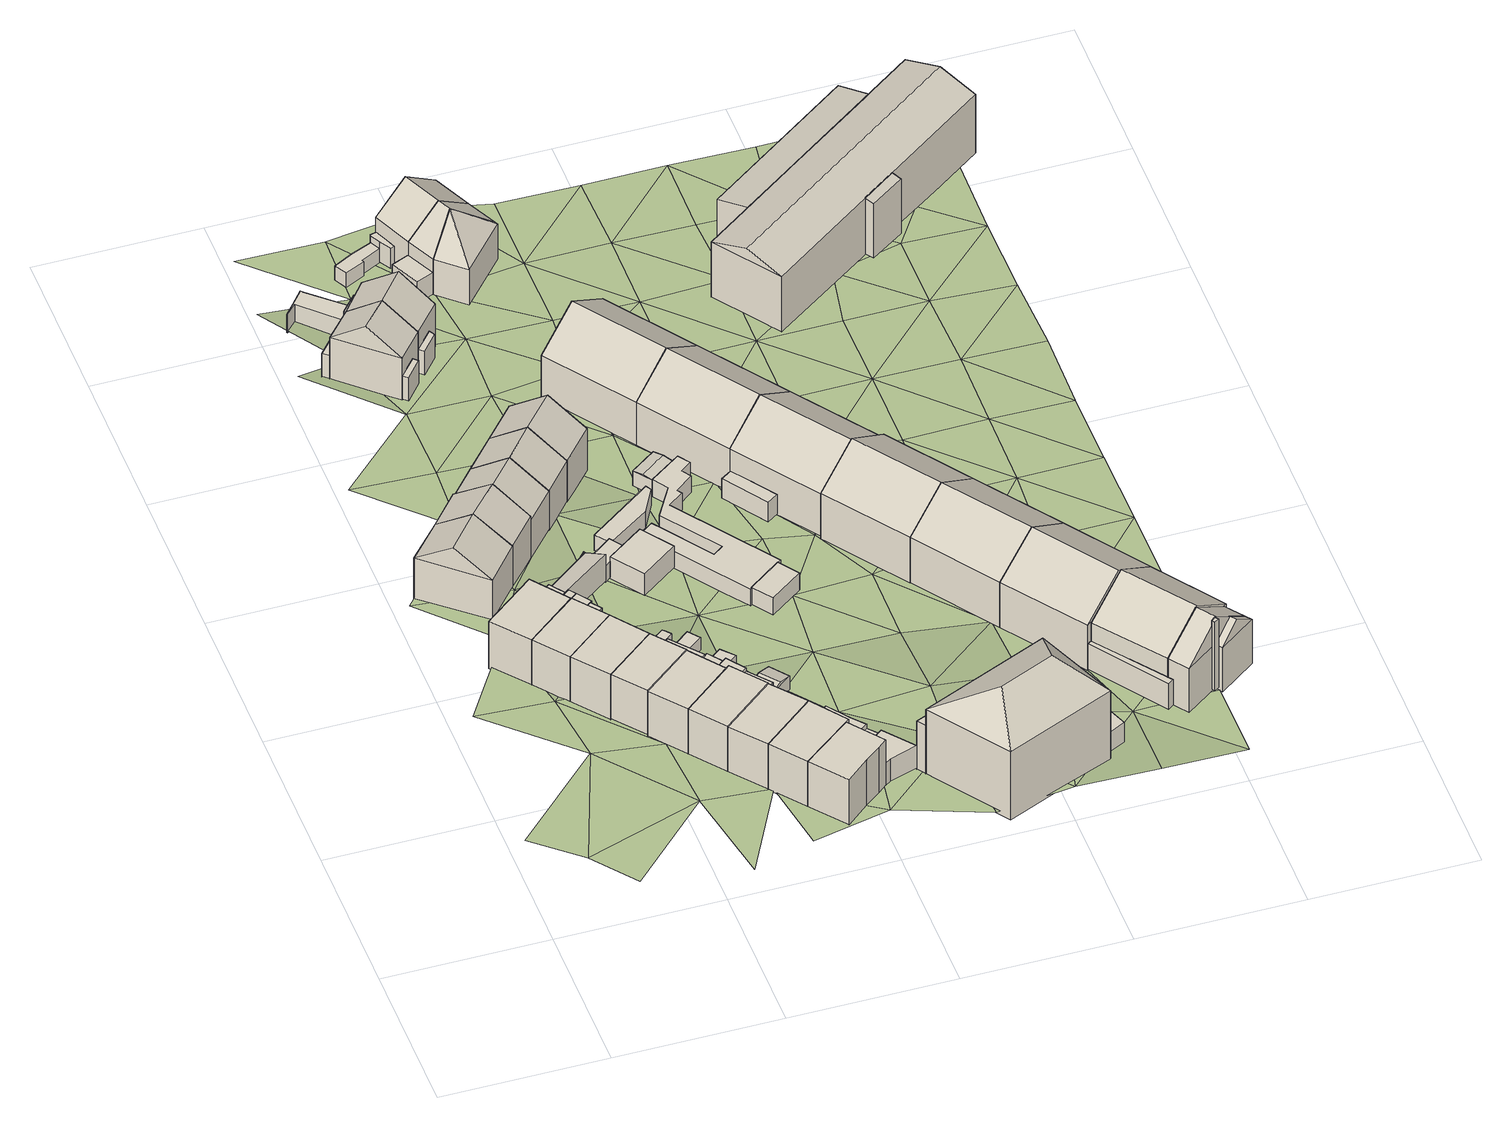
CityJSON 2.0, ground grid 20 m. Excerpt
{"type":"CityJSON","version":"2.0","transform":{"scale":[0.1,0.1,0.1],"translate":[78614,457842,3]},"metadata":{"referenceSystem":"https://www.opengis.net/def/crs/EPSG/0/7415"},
"CityObjects":{
"building1":{"type":"Building","attributes":{"roofType":"1030","AbsoluteEavesHeight":12.06,"AbsoluteRidgeHeight":15.34,"RelativeEavesHeight":5.92,"RelativeRidgeHeight":9.2},"geometry":[{"type":"Solid","lod":"2","boundaries":[[[[0,1,2,3]],[[1,4,5,2]],[[4,6,7,5]],[[6,0,3,7]],[[4,1,8]],[[0,6,9]],[[1,0,9,8]],[[6,4,8,9]],[[3,2,5,7]]]]}]},
"building2":{"type":"Building","children":["building2-1","building2-2"]},
"building2-1":{"type":"BuildingPart","attributes":{"roofType":"1000","AbsoluteEavesHeight":9.48,"AbsoluteRidgeHeight":9.48,"RelativeEavesHeight":3.78,"RelativeRidgeHeight":3.78},"parents":["building2"],"geometry":[{"type":"Solid","lod":"2","boundaries":[[[[10,11,12,13]],[[11,14,15,12]],[[14,16,17,15]],[[16,18,19,17]],[[18,10,13,19]],[[18,16,14,11,10]],[[13,12,15,17,19]]]]}]},
"building2-2":{"type":"BuildingPart","attributes":{"roofType":"1000","AbsoluteEavesHeight":13.1,"AbsoluteRidgeHeight":13.1,"RelativeEavesHeight":7.04,"RelativeRidgeHeight":7.04},"parents":["building2"],"geometry":[{"type":"Solid","lod":"2","boundaries":[[[[20,21,22,23]],[[21,24,25,22]],[[24,26,27,25]],[[26,20,23,27]],[[26,24,21,20]],[[23,22,25,27]]]]}]},
"building3":{"type":"Building","children":["building3-1","building3-2","building3-3","building3-4","building3-5","building3-6"]},
"building3-1":{"type":"BuildingPart","attributes":{"roofType":"1010","AbsoluteEavesHeight":9.12,"AbsoluteRidgeHeight":9.48,"RelativeEavesHeight":3.67,"RelativeRidgeHeight":4.02},"parents":["building3"],"geometry":[{"type":"Solid","lod":"2","boundaries":[[[[28,29,30,31]],[[29,32,33,30]],[[32,34,35,33]],[[34,28,31,35]],[[34,32,29,28]],[[31,30,33,35]]]]}]},
"building3-2":{"type":"BuildingPart","attributes":{"roofType":"1000","AbsoluteEavesHeight":9.48,"AbsoluteRidgeHeight":9.48,"RelativeEavesHeight":3.49,"RelativeRidgeHeight":3.49},"parents":["building3"],"geometry":[{"type":"Solid","lod":"2","boundaries":[[[[32,36,37,38]],[[36,39,40,37]],[[39,41,42,40]],[[41,32,38,42]],[[41,39,36,32]],[[38,37,40,42]]]]}]},
"building3-3":{"type":"BuildingPart","attributes":{"roofType":"1000","AbsoluteEavesHeight":13.1,"AbsoluteRidgeHeight":13.1,"RelativeEavesHeight":7.04,"RelativeRidgeHeight":7.04},"parents":["building3"],"geometry":[{"type":"Solid","lod":"2","boundaries":[[[[24,43,44,25]],[[43,45,46,44]],[[45,47,48,46]],[[47,24,25,48]],[[47,45,43,24]],[[25,44,46,48]]]]}]},
"building3-4":{"type":"BuildingPart","attributes":{"roofType":"1000","AbsoluteEavesHeight":9.48,"AbsoluteRidgeHeight":9.48,"RelativeEavesHeight":3.71,"RelativeRidgeHeight":3.71},"parents":["building3"],"geometry":[{"type":"Solid","lod":"2","boundaries":[[[[49,50,51,52]],[[50,11,53,51]],[[11,54,55,53]],[[54,49,52,55]],[[54,11,50,49]],[[52,51,53,55]]]]}]},
"building3-5":{"type":"BuildingPart","attributes":{"roofType":"1000","AbsoluteEavesHeight":9.48,"AbsoluteRidgeHeight":9.48,"RelativeEavesHeight":3.58,"RelativeRidgeHeight":3.58},"parents":["building3"],"geometry":[{"type":"Solid","lod":"2","boundaries":[[[[56,36,57,58]],[[36,59,60,57]],[[59,50,61,60]],[[50,56,58,61]],[[50,59,36,56]],[[58,57,60,61]]]]}]},
"building3-6":{"type":"BuildingPart","attributes":{"roofType":"1000","AbsoluteEavesHeight":8.76,"AbsoluteRidgeHeight":8.76,"RelativeEavesHeight":3.28,"RelativeRidgeHeight":3.28},"parents":["building3"],"geometry":[{"type":"Solid","lod":"2","boundaries":[[[[62,63,64,65]],[[63,28,31,64]],[[28,62,65,31]],[[28,63,62]],[[65,64,31]]]]}]},
"building4":{"type":"Building","children":["building4-1","building4-2"]},
"building4-1":{"type":"BuildingPart","attributes":{"roofType":"1030","AbsoluteEavesHeight":12.06,"AbsoluteRidgeHeight":15.34,"RelativeEavesHeight":6.13,"RelativeRidgeHeight":9.4},"parents":["building4"],"geometry":[{"type":"Solid","lod":"2","boundaries":[[[[66,4,67,68]],[[4,1,69,67]],[[1,70,71,69]],[[70,66,68,71]],[[1,4,8]],[[66,70,72]],[[4,66,72,8]],[[70,1,8,72]],[[68,67,69,71]]]]}]},
"building4-2":{"type":"BuildingPart","attributes":{"roofType":"1000","AbsoluteEavesHeight":9.38,"AbsoluteRidgeHeight":9.38,"RelativeEavesHeight":3.44,"RelativeRidgeHeight":3.44},"parents":["building4"],"geometry":[{"type":"Solid","lod":"2","boundaries":[[[[73,74,75,76]],[[74,77,78,75]],[[77,79,71,78]],[[79,73,76,71]],[[79,77,74,73]],[[76,75,78,71]]]]}]},
"building5":{"type":"Building","children":["building5-1","building5-2"]},
"building5-1":{"type":"BuildingPart","attributes":{"roofType":"1000","AbsoluteEavesHeight":9.47,"AbsoluteRidgeHeight":9.47,"RelativeEavesHeight":3.41,"RelativeRidgeHeight":3.41},"parents":["building5"],"geometry":[{"type":"Solid","lod":"2","boundaries":[[[[80,81,23,82]],[[81,83,84,23]],[[83,85,86,84]],[[85,87,88,86]],[[87,89,90,88]],[[89,91,92,90]],[[91,93,94,92]],[[93,80,82,94]],[[93,91,89,87,85,83,81,80]],[[82,23,84,86,88,90,92,94]]]]}]},
"building5-2":{"type":"BuildingPart","attributes":{"roofType":"1000","AbsoluteEavesHeight":13.11,"AbsoluteRidgeHeight":13.11,"RelativeEavesHeight":6.89,"RelativeRidgeHeight":6.89},"parents":["building5"],"geometry":[{"type":"Solid","lod":"2","boundaries":[[[[95,96,97,98]],[[96,21,99,97]],[[21,20,100,99]],[[20,95,98,100]],[[20,21,96,95]],[[98,97,99,100]]]]}]},
"building6":{"type":"Building","children":["building6-1","building6-2","building6-3","building6-4","building6-5"]},
"building6-1":{"type":"BuildingPart","attributes":{"roofType":"1000","AbsoluteEavesHeight":9.47,"AbsoluteRidgeHeight":9.47,"RelativeEavesHeight":3.43,"RelativeRidgeHeight":3.43},"parents":["building6"],"geometry":[{"type":"Solid","lod":"2","boundaries":[[[[101,80,102,103]],[[80,104,105,102]],[[104,106,107,105]],[[106,101,103,107]],[[106,104,80,101]],[[103,102,105,107]]]]}]},
"building6-2":{"type":"BuildingPart","attributes":{"roofType":"1000","AbsoluteEavesHeight":7.54,"AbsoluteRidgeHeight":7.54,"RelativeEavesHeight":1.42,"RelativeRidgeHeight":1.42},"parents":["building6"],"geometry":[{"type":"Solid","lod":"2","boundaries":[[[[108,109,110,111]],[[109,112,113,110]],[[112,114,115,113]],[[114,108,111,115]],[[114,112,109,108]],[[111,110,113,115]]]]}]},
"building6-3":{"type":"BuildingPart","attributes":{"roofType":"1000","AbsoluteEavesHeight":6.93,"AbsoluteRidgeHeight":6.93,"RelativeEavesHeight":1.16,"RelativeRidgeHeight":1.16},"parents":["building6"],"geometry":[{"type":"Solid","lod":"2","boundaries":[[[[116,117,118,119]],[[117,120,121,118]],[[120,122,123,121]],[[122,116,119,123]],[[122,120,117,116]],[[119,118,121,123]]]]}]},
"building6-4":{"type":"BuildingPart","attributes":{"roofType":"1000","AbsoluteEavesHeight":7.54,"AbsoluteRidgeHeight":7.54,"RelativeEavesHeight":1.81,"RelativeRidgeHeight":1.81},"parents":["building6"],"geometry":[{"type":"Solid","lod":"2","boundaries":[[[[109,124,125,126]],[[124,127,128,125]],[[127,129,130,128]],[[129,109,126,130]],[[129,127,124,109]],[[126,125,128,130]]]]}]},
"building6-5":{"type":"BuildingPart","attributes":{"roofType":"1000","AbsoluteEavesHeight":13.1,"AbsoluteRidgeHeight":13.1,"RelativeEavesHeight":6.47,"RelativeRidgeHeight":6.47},"parents":["building6"],"geometry":[{"type":"Solid","lod":"2","boundaries":[[[[131,132,133,134]],[[132,96,135,133]],[[96,95,136,135]],[[95,131,134,136]],[[95,96,132,131]],[[134,133,135,136]]]]}]},
"building7":{"type":"Building","attributes":{"roofType":"1030","AbsoluteEavesHeight":11.38,"AbsoluteRidgeHeight":14.74,"RelativeEavesHeight":5.63,"RelativeRidgeHeight":8.99},"geometry":[{"type":"Solid","lod":"2","boundaries":[[[[137,138,139,140]],[[138,141,142,139]],[[141,143,144,142]],[[143,137,140,144]],[[141,138,145]],[[137,143,146]],[[138,137,146,145]],[[143,141,145,146]],[[140,139,142,144]]]]}]},
"building8":{"type":"Building","children":["building8-1","building8-2","building8-3","building8-4"]},
"building8-1":{"type":"BuildingPart","attributes":{"roofType":"1000","AbsoluteEavesHeight":7.95,"AbsoluteRidgeHeight":7.95,"RelativeEavesHeight":2.49,"RelativeRidgeHeight":2.49},"parents":["building8"],"geometry":[{"type":"Solid","lod":"2","boundaries":[[[[147,148,149,150]],[[148,151,152,149]],[[151,153,154,152]],[[153,147,150,154]],[[153,151,148,147]],[[150,149,152,154]]]]}]},
"building8-2":{"type":"BuildingPart","attributes":{"roofType":"1000","AbsoluteEavesHeight":9.9,"AbsoluteRidgeHeight":9.9,"RelativeEavesHeight":4.17,"RelativeRidgeHeight":4.17},"parents":["building8"],"geometry":[{"type":"Solid","lod":"2","boundaries":[[[[155,156,157,158]],[[156,159,160,157]],[[159,161,162,160]],[[161,155,158,162]],[[161,159,156,155]],[[158,157,160,162]]]]}]},
"building8-3":{"type":"BuildingPart","attributes":{"roofType":"1000","AbsoluteEavesHeight":13,"AbsoluteRidgeHeight":13,"RelativeEavesHeight":6.68,"RelativeRidgeHeight":6.68},"parents":["building8"],"geometry":[{"type":"Solid","lod":"2","boundaries":[[[[163,164,165,166]],[[164,167,168,165]],[[167,169,170,168]],[[169,163,166,170]],[[169,167,164,163]],[[166,165,168,170]]]]}]},
"building8-4":{"type":"BuildingPart","attributes":{"roofType":"1000","AbsoluteEavesHeight":9.3,"AbsoluteRidgeHeight":9.3,"RelativeEavesHeight":3.5,"RelativeRidgeHeight":3.5},"parents":["building8"],"geometry":[{"type":"Solid","lod":"2","boundaries":[[[[171,172,173,174]],[[172,175,176,173]],[[175,177,178,176]],[[177,171,174,178]],[[177,175,172,171]],[[174,173,176,178]]]]}]},
"building9":{"type":"Building","children":["building9-1","building9-2","building9-3"]},
"building9-1":{"type":"BuildingPart","attributes":{"roofType":"1030","AbsoluteEavesHeight":11.2,"AbsoluteRidgeHeight":14.45,"RelativeEavesHeight":6.17,"RelativeRidgeHeight":9.41},"parents":["building9"],"geometry":[{"type":"Solid","lod":"2","boundaries":[[[[179,180,181,182]],[[180,183,184,181]],[[183,185,186,184]],[[185,179,182,186]],[[183,180,187]],[[179,185,188]],[[180,179,188,187]],[[185,183,187,188]],[[182,181,184,186]]]]}]},
"building9-2":{"type":"BuildingPart","attributes":{"roofType":"1000","AbsoluteEavesHeight":8.6,"AbsoluteRidgeHeight":8.6,"RelativeEavesHeight":3.38,"RelativeRidgeHeight":3.38},"parents":["building9"],"geometry":[{"type":"Solid","lod":"2","boundaries":[[[[189,190,191,192]],[[190,193,194,191]],[[193,195,196,194]],[[195,189,192,196]],[[195,193,190,189]],[[192,191,194,196]]]]}]},
"building9-3":{"type":"BuildingPart","attributes":{"roofType":"1000","AbsoluteEavesHeight":8.48,"AbsoluteRidgeHeight":8.48,"RelativeEavesHeight":3.44,"RelativeRidgeHeight":3.44},"parents":["building9"],"geometry":[{"type":"Solid","lod":"2","boundaries":[[[[197,198,199,182]],[[198,200,201,199]],[[200,202,181,201]],[[202,197,182,181]],[[202,200,198,197]],[[182,199,201,181]]]]}]},
"building10":{"type":"Building","children":["building10-1","building10-2","building10-3"]},
"building10-1":{"type":"BuildingPart","attributes":{"roofType":"1000","AbsoluteEavesHeight":9.48,"AbsoluteRidgeHeight":9.48,"RelativeEavesHeight":3.75,"RelativeRidgeHeight":3.75},"parents":["building10"],"geometry":[{"type":"Solid","lod":"2","boundaries":[[[[203,204,158,205]],[[204,206,207,158]],[[206,208,209,207]],[[208,210,211,209]],[[210,203,205,211]],[[210,208,206,204,203]],[[205,158,207,209,211]]]]}]},
"building10-2":{"type":"BuildingPart","attributes":{"roofType":"1000","AbsoluteEavesHeight":13.01,"AbsoluteRidgeHeight":13.01,"RelativeEavesHeight":6.94,"RelativeRidgeHeight":6.94},"parents":["building10"],"geometry":[{"type":"Solid","lod":"2","boundaries":[[[[212,213,214,215]],[[213,164,216,214]],[[164,217,218,216]],[[217,212,215,218]],[[217,164,213,212]],[[215,214,216,218]]]]}]},
"building10-3":{"type":"BuildingPart","attributes":{"roofType":"1030","AbsoluteEavesHeight":7.57,"AbsoluteRidgeHeight":8.1,"RelativeEavesHeight":1.95,"RelativeRidgeHeight":2.47},"parents":["building10"],"geometry":[{"type":"Solid","lod":"2","boundaries":[[[[219,220,221,222]],[[220,223,224,221]],[[223,225,226,224]],[[225,219,222,226]],[[223,220,227]],[[219,225,228]],[[220,219,228,227]],[[225,223,227,228]],[[222,221,224,226]]]]}]},
"building11":{"type":"Building","children":["building11-1","building11-2"]},
"building11-1":{"type":"BuildingPart","attributes":{"roofType":"1000","AbsoluteEavesHeight":9.06,"AbsoluteRidgeHeight":9.06,"RelativeEavesHeight":3.17,"RelativeRidgeHeight":3.17},"parents":["building11"],"geometry":[{"type":"Solid","lod":"2","boundaries":[[[[229,230,231,232]],[[230,233,234,231]],[[233,235,236,234]],[[235,237,238,236]],[[237,239,240,238]],[[239,229,232,240]],[[239,237,235,233,230,229]],[[232,231,234,236,238,240]]]]}]},
"building11-2":{"type":"BuildingPart","attributes":{"roofType":"1000","AbsoluteEavesHeight":12.91,"AbsoluteRidgeHeight":12.91,"RelativeEavesHeight":6.84,"RelativeRidgeHeight":6.84},"parents":["building11"],"geometry":[{"type":"Solid","lod":"2","boundaries":[[[[241,242,243,244]],[[242,245,214,243]],[[245,246,215,214]],[[246,241,244,215]],[[246,245,242,241]],[[244,243,214,215]]]]}]},
"building12":{"type":"Building","attributes":{"roofType":"1030","AbsoluteEavesHeight":11.38,"AbsoluteRidgeHeight":14.74,"RelativeEavesHeight":5.88,"RelativeRidgeHeight":9.24},"geometry":[{"type":"Solid","lod":"2","boundaries":[[[[143,247,248,249]],[[247,250,251,248]],[[250,137,252,251]],[[137,143,249,252]],[[250,247,253]],[[143,137,146]],[[247,143,146,253]],[[137,250,253,146]],[[249,248,251,252]]]]}]},
"building13":{"type":"Building","children":["building13-1","building13-2","building13-3","building13-4","building13-5"]},
"building13-1":{"type":"BuildingPart","attributes":{"roofType":"1000","AbsoluteEavesHeight":8.48,"AbsoluteRidgeHeight":8.48,"RelativeEavesHeight":3.51,"RelativeRidgeHeight":3.51},"parents":["building13"],"geometry":[{"type":"Solid","lod":"2","boundaries":[[[[254,202,181,255]],[[202,200,201,181]],[[200,256,257,201]],[[256,254,255,257]],[[256,200,202,254]],[[255,181,201,257]]]]}]},
"building13-2":{"type":"BuildingPart","attributes":{"roofType":"1030","AbsoluteEavesHeight":11.2,"AbsoluteRidgeHeight":14.45,"RelativeEavesHeight":6.36,"RelativeRidgeHeight":9.61},"parents":["building13"],"geometry":[{"type":"Solid","lod":"2","boundaries":[[[[258,183,259,260]],[[183,180,261,259]],[[180,262,263,261]],[[262,258,260,263]],[[180,183,187]],[[258,262,264]],[[183,258,264,187]],[[262,180,187,264]],[[260,259,261,263]]]]}]},
"building13-3":{"type":"BuildingPart","attributes":{"roofType":"1000","AbsoluteEavesHeight":9.28,"AbsoluteRidgeHeight":9.28,"RelativeEavesHeight":4.44,"RelativeRidgeHeight":4.44},"parents":["building13"],"geometry":[{"type":"Solid","lod":"2","boundaries":[[[[265,266,267,268]],[[266,269,270,267]],[[269,271,272,270]],[[271,265,268,272]],[[271,269,266,265]],[[268,267,270,272]]]]}]},
"building13-4":{"type":"BuildingPart","attributes":{"roofType":"1000","AbsoluteEavesHeight":8.6,"AbsoluteRidgeHeight":8.6,"RelativeEavesHeight":3.54,"RelativeRidgeHeight":3.54},"parents":["building13"],"geometry":[{"type":"Solid","lod":"2","boundaries":[[[[273,274,275,276]],[[274,277,278,275]],[[277,279,280,278]],[[279,273,276,280]],[[279,277,274,273]],[[276,275,278,280]]]]}]},
"building13-5":{"type":"BuildingPart","attributes":{"roofType":"1000","AbsoluteEavesHeight":7.54,"AbsoluteRidgeHeight":7.54,"RelativeEavesHeight":2.7,"RelativeRidgeHeight":2.7},"parents":["building13"],"geometry":[{"type":"Solid","lod":"2","boundaries":[[[[281,282,283,284]],[[282,285,286,283]],[[285,287,288,286]],[[287,289,268,288]],[[289,290,291,268]],[[290,292,293,291]],[[292,294,295,293]],[[294,281,284,295]],[[294,292,290,289,287,285,282,281]],[[284,283,286,288,268,291,293,295]]]]}]},
"building14":{"type":"Building","attributes":{"roofType":"1000","AbsoluteEavesHeight":7.69,"AbsoluteRidgeHeight":7.69,"RelativeEavesHeight":2.36,"RelativeRidgeHeight":2.36},"geometry":[{"type":"Solid","lod":"2","boundaries":[[[[296,297,298,299]],[[297,300,301,298]],[[300,302,303,301]],[[302,304,305,303]],[[304,296,299,305]],[[304,302,300,297,296]],[[299,298,301,303,305]]]]}]},
"building15":{"type":"Building","children":["building15-1","building15-2"]},
"building15-1":{"type":"BuildingPart","attributes":{"roofType":"1000","AbsoluteEavesHeight":9.38,"AbsoluteRidgeHeight":9.38,"RelativeEavesHeight":3.44,"RelativeRidgeHeight":3.44},"parents":["building15"],"geometry":[{"type":"Solid","lod":"2","boundaries":[[[[306,307,308,309]],[[307,310,236,308]],[[310,311,234,236]],[[311,312,313,234]],[[312,314,315,313]],[[314,316,317,315]],[[316,306,309,317]],[[316,314,312,311,310,307,306]],[[309,308,236,234,313,315,317]]]]}]},
"building15-2":{"type":"BuildingPart","attributes":{"roofType":"1000","AbsoluteEavesHeight":12.91,"AbsoluteRidgeHeight":12.91,"RelativeEavesHeight":6.77,"RelativeRidgeHeight":6.77},"parents":["building15"],"geometry":[{"type":"Solid","lod":"2","boundaries":[[[[318,319,320,321]],[[319,242,243,320]],[[242,241,244,243]],[[241,318,321,244]],[[241,242,319,318]],[[321,320,243,244]]]]}]},
"building16":{"type":"Building","children":["building16-1","building16-2","building16-3"]},
"building16-1":{"type":"BuildingPart","attributes":{"roofType":"1000","AbsoluteEavesHeight":12.91,"AbsoluteRidgeHeight":12.91,"RelativeEavesHeight":6.67,"RelativeRidgeHeight":6.67},"parents":["building16"],"geometry":[{"type":"Solid","lod":"2","boundaries":[[[[322,323,324,325]],[[323,326,327,324]],[[326,328,329,327]],[[328,319,330,329]],[[319,331,332,330]],[[331,322,325,332]],[[331,319,328,326,323,322]],[[325,324,327,329,330,332]]]]}]},
"building16-2":{"type":"BuildingPart","attributes":{"roofType":"1000","AbsoluteEavesHeight":8.84,"AbsoluteRidgeHeight":8.84,"RelativeEavesHeight":2.82,"RelativeRidgeHeight":2.82},"parents":["building16"],"geometry":[{"type":"Solid","lod":"2","boundaries":[[[[333,334,335,336]],[[334,337,338,335]],[[337,339,340,338]],[[339,333,336,340]],[[339,337,334,333]],[[336,335,338,340]]]]}]},
"building16-3":{"type":"BuildingPart","attributes":{"roofType":"1000","AbsoluteEavesHeight":9.44,"AbsoluteRidgeHeight":9.44,"RelativeEavesHeight":3.37,"RelativeRidgeHeight":3.37},"parents":["building16"],"geometry":[{"type":"Solid","lod":"2","boundaries":[[[[341,342,343,344]],[[342,345,346,343]],[[345,347,348,346]],[[347,349,350,348]],[[349,341,344,350]],[[349,347,345,342,341]],[[344,343,346,348,350]]]]}]},
"building17":{"type":"Building","attributes":{"roofType":"1030","AbsoluteEavesHeight":11.38,"AbsoluteRidgeHeight":14.74,"RelativeEavesHeight":6.15,"RelativeRidgeHeight":9.51},"geometry":[{"type":"Solid","lod":"2","boundaries":[[[[351,250,352,353]],[[250,247,354,352]],[[247,355,356,354]],[[355,351,353,356]],[[247,250,253]],[[351,355,357]],[[250,351,357,253]],[[355,247,253,357]],[[353,352,354,356]]]]}]},
"building18":{"type":"Building","attributes":{"roofType":"1000","AbsoluteEavesHeight":8.35,"AbsoluteRidgeHeight":8.35,"RelativeEavesHeight":3.14,"RelativeRidgeHeight":3.14},"geometry":[{"type":"Solid","lod":"2","boundaries":[[[[358,359,360,361]],[[359,362,363,360]],[[362,364,365,363]],[[364,358,361,365]],[[364,362,359,358]],[[361,360,363,365]]]]}]},
"building19":{"type":"Building","attributes":{"roofType":"1000","AbsoluteEavesHeight":7.54,"AbsoluteRidgeHeight":7.54,"RelativeEavesHeight":2.41,"RelativeRidgeHeight":2.41},"geometry":[{"type":"Solid","lod":"2","boundaries":[[[[366,367,368,369]],[[367,370,371,368]],[[370,372,373,371]],[[372,374,375,373]],[[374,376,377,375]],[[376,378,379,377]],[[378,366,369,379]],[[378,376,374,372,370,367,366]],[[369,368,371,373,375,377,379]]]]}]},
"building20":{"type":"Building","attributes":{"roofType":"1000","AbsoluteEavesHeight":7.48,"AbsoluteRidgeHeight":7.48,"RelativeEavesHeight":2.49,"RelativeRidgeHeight":2.49},"geometry":[{"type":"Solid","lod":"2","boundaries":[[[[380,381,382,383]],[[381,384,385,382]],[[384,386,387,385]],[[386,388,389,387]],[[388,390,391,389]],[[390,392,393,391]],[[392,394,395,393]],[[394,396,397,395]],[[396,398,399,397]],[[398,400,401,399]],[[400,402,403,401]],[[402,404,405,403]],[[404,406,407,405]],[[406,408,409,407]],[[408,410,411,409]],[[410,380,383,411]],[[410,408,406,404,402,400,398,396,394,392,390,388,386,384,381,380]],[[383,382,385,387,389,391,393,395,397,399,401,403,405,407,409,411]]]]}]},
"building21":{"type":"Building","children":["building21-1","building21-2","building21-3"]},
"building21-1":{"type":"BuildingPart","attributes":{"roofType":"1030","AbsoluteEavesHeight":9.84,"AbsoluteRidgeHeight":13.11,"RelativeEavesHeight":5.31,"RelativeRidgeHeight":8.57},"parents":["building21"],"geometry":[{"type":"Solid","lod":"2","boundaries":[[[[412,413,414,415]],[[413,416,417,414]],[[416,418,419,417]],[[418,412,415,419]],[[416,413,420]],[[412,418,421]],[[413,412,421,420]],[[418,416,420,421]],[[415,414,417,419]]]]}]},
"building21-2":{"type":"BuildingPart","attributes":{"roofType":"1000","AbsoluteEavesHeight":7.72,"AbsoluteRidgeHeight":7.72,"RelativeEavesHeight":3.06,"RelativeRidgeHeight":3.06},"parents":["building21"],"geometry":[{"type":"Solid","lod":"2","boundaries":[[[[422,423,424,425]],[[423,426,427,424]],[[426,428,429,427]],[[428,430,431,429]],[[430,432,433,431]],[[432,422,425,433]],[[432,430,428,426,423,422]],[[425,424,427,429,431,433]]]]}]},
"building21-3":{"type":"BuildingPart","attributes":{"roofType":"1000","AbsoluteEavesHeight":6.72,"AbsoluteRidgeHeight":6.72,"RelativeEavesHeight":2.07,"RelativeRidgeHeight":2.07},"parents":["building21"],"geometry":[{"type":"Solid","lod":"2","boundaries":[[[[434,435,436,437]],[[435,438,439,436]],[[438,440,441,439]],[[440,442,443,441]],[[442,444,445,443]],[[444,446,447,445]],[[446,434,437,447]],[[446,444,442,440,438,435,434]],[[437,436,439,441,443,445,447]]]]}]},
"building22":{"type":"Building","attributes":{"roofType":"1030","AbsoluteEavesHeight":7.24,"AbsoluteRidgeHeight":7.39,"RelativeEavesHeight":2.22,"RelativeRidgeHeight":2.37},"geometry":[{"type":"Solid","lod":"2","boundaries":[[[[448,449,450,451]],[[449,452,453,450]],[[452,454,455,453]],[[454,448,451,455]],[[452,449,456]],[[448,454,457]],[[449,448,457,456]],[[454,452,456,457]],[[451,450,453,455]]]]}]},
"building23":{"type":"Building","attributes":{"roofType":"1000","AbsoluteEavesHeight":7.74,"AbsoluteRidgeHeight":7.74,"RelativeEavesHeight":2.54,"RelativeRidgeHeight":2.54},"geometry":[{"type":"Solid","lod":"2","boundaries":[[[[458,459,460,461]],[[459,462,463,460]],[[462,464,465,463]],[[464,458,461,465]],[[464,462,459,458]],[[461,460,463,465]]]]}]},
"building24":{"type":"Building","children":["building24-1","building24-2","building24-3"]},
"building24-1":{"type":"BuildingPart","attributes":{"roofType":"1130","AbsoluteEavesHeight":9.84,"AbsoluteRidgeHeight":13.11,"RelativeEavesHeight":5.28,"RelativeRidgeHeight":8.55},"parents":["building24"],"geometry":[{"type":"Solid","lod":"2","boundaries":[[[[418,466,467,468]],[[466,469,470,467]],[[469,412,471,470]],[[412,418,468,471]],[[469,466,472]],[[418,412,421]],[[466,418,421,472]],[[412,469,472,421]],[[468,467,470,471]]]]}]},
"building24-2":{"type":"BuildingPart","attributes":{"roofType":"1000","AbsoluteEavesHeight":7.85,"AbsoluteRidgeHeight":7.85,"RelativeEavesHeight":3.1,"RelativeRidgeHeight":3.1},"parents":["building24"],"geometry":[{"type":"Solid","lod":"2","boundaries":[[[[473,474,475,476]],[[474,477,478,475]],[[477,479,480,478]],[[479,473,476,480]],[[479,477,474,473]],[[476,475,478,480]]]]}]},
"building24-3":{"type":"BuildingPart","attributes":{"roofType":"1120","AbsoluteEavesHeight":9.84,"AbsoluteRidgeHeight":13.11,"RelativeEavesHeight":5.26,"RelativeRidgeHeight":8.52},"parents":["building24"],"geometry":[{"type":"Solid","lod":"2","boundaries":[[[[481,469,470,482]],[[469,466,467,470]],[[466,483,484,467]],[[483,481,482,484]],[[469,481,472]],[[466,469,472]],[[483,466,472]],[[481,483,472]],[[482,470,467,484]]]]}]},
"building25":{"type":"Building","children":["building25-1","building25-2"]},
"building25-1":{"type":"BuildingPart","attributes":{"roofType":"1030","AbsoluteEavesHeight":11.1,"AbsoluteRidgeHeight":14.87,"RelativeEavesHeight":6.39,"RelativeRidgeHeight":10.15},"parents":["building25"],"geometry":[{"type":"Solid","lod":"2","boundaries":[[[[485,486,487,488]],[[486,489,490,487]],[[489,491,492,490]],[[491,485,488,492]],[[489,486,493]],[[485,491,494]],[[486,485,494,493]],[[491,489,493,494]],[[488,487,490,492]]]]}]},
"building25-2":{"type":"BuildingPart","attributes":{"roofType":"1000","AbsoluteEavesHeight":10.4,"AbsoluteRidgeHeight":10.4,"RelativeEavesHeight":5.54,"RelativeRidgeHeight":5.54},"parents":["building25"],"geometry":[{"type":"Solid","lod":"2","boundaries":[[[[495,496,497,498]],[[496,499,500,497]],[[499,501,502,500]],[[501,503,504,502]],[[503,505,506,504]],[[505,495,498,506]],[[505,503,501,499,496,495]],[[498,497,500,502,504,506]]]]}]},
"building26":{"type":"Building","children":["building26-1","building26-2","building26-3","building26-4","building26-5","building26-6"]},
"building26-1":{"type":"BuildingPart","attributes":{"roofType":"1000","AbsoluteEavesHeight":8.26,"AbsoluteRidgeHeight":8.26,"RelativeEavesHeight":2.85,"RelativeRidgeHeight":2.85},"parents":["building26"],"geometry":[{"type":"Solid","lod":"2","boundaries":[[[[507,508,509,510]],[[508,511,512,509]],[[511,513,514,512]],[[513,507,510,514]],[[513,511,508,507]],[[510,509,512,514]]]]}]},
"building26-2":{"type":"BuildingPart","attributes":{"roofType":"1000","AbsoluteEavesHeight":7.26,"AbsoluteRidgeHeight":7.26,"RelativeEavesHeight":1.9,"RelativeRidgeHeight":1.9},"parents":["building26"],"geometry":[{"type":"Solid","lod":"2","boundaries":[[[[515,516,517,518]],[[516,519,520,517]],[[519,521,522,520]],[[521,523,524,522]],[[523,525,526,524]],[[525,527,510,526]],[[527,528,514,510]],[[528,515,518,514]],[[528,527,525,523,521,519,516,515]],[[518,517,520,522,524,526,510,514]]]]}]},
"building26-3":{"type":"BuildingPart","attributes":{"roofType":"1000","AbsoluteEavesHeight":11.78,"AbsoluteRidgeHeight":11.78,"RelativeEavesHeight":6.06,"RelativeRidgeHeight":6.06},"parents":["building26"],"geometry":[{"type":"Solid","lod":"2","boundaries":[[[[529,530,531,532]],[[530,533,534,531]],[[533,535,536,534]],[[535,529,532,536]],[[535,533,530,529]],[[532,531,534,536]]]]}]},
"building26-4":{"type":"BuildingPart","attributes":{"roofType":"1000","AbsoluteEavesHeight":9.58,"AbsoluteRidgeHeight":9.58,"RelativeEavesHeight":4.23,"RelativeRidgeHeight":4.23},"parents":["building26"],"geometry":[{"type":"Solid","lod":"2","boundaries":[[[[537,538,539,540]],[[538,541,542,539]],[[541,543,544,542]],[[543,537,540,544]],[[543,541,538,537]],[[540,539,542,544]]]]}]},
"building26-5":{"type":"BuildingPart","attributes":{"roofType":"1000","AbsoluteEavesHeight":13.12,"AbsoluteRidgeHeight":13.12,"RelativeEavesHeight":7.73,"RelativeRidgeHeight":7.73},"parents":["building26"],"geometry":[{"type":"Solid","lod":"2","boundaries":[[[[545,546,547,548]],[[546,549,550,547]],[[549,551,552,550]],[[551,545,548,552]],[[551,549,546,545]],[[548,547,550,552]]]]}]},
"building26-6":{"type":"BuildingPart","attributes":{"roofType":"1040","AbsoluteEavesHeight":15.52,"AbsoluteRidgeHeight":19.3,"RelativeEavesHeight":10.09,"RelativeRidgeHeight":13.87},"parents":["building26"],"geometry":[{"type":"Solid","lod":"2","boundaries":[[[[553,554,552,548]],[[554,555,556,552]],[[555,557,558,556]],[[557,553,548,558]],[[555,554,559]],[[553,557,560]],[[554,553,560,559]],[[557,555,559,560]],[[548,552,556,558]]]]}]},
"building27":{"type":"Building","attributes":{"roofType":"1030","AbsoluteEavesHeight":11.1,"AbsoluteRidgeHeight":14.87,"RelativeEavesHeight":6.39,"RelativeRidgeHeight":10.15},"geometry":[{"type":"Solid","lod":"2","boundaries":[[[[561,485,488,562]],[[485,491,492,488]],[[491,563,564,492]],[[563,561,562,564]],[[491,485,494]],[[561,563,565]],[[485,561,565,494]],[[563,491,494,565]],[[562,488,492,564]]]]}]},
"building28":{"type":"Building","children":["building28-1","building28-2"]},
"building28-1":{"type":"BuildingPart","attributes":{"roofType":"1030","AbsoluteEavesHeight":11.1,"AbsoluteRidgeHeight":14.87,"RelativeEavesHeight":6.36,"RelativeRidgeHeight":10.13},"parents":["building28"],"geometry":[{"type":"Solid","lod":"2","boundaries":[[[[566,561,562,567]],[[561,563,564,562]],[[563,568,569,564]],[[568,566,567,569]],[[563,561,565]],[[566,568,570]],[[561,566,570,565]],[[568,563,565,570]],[[567,562,564,569]]]]}]},
"building28-2":{"type":"BuildingPart","attributes":{"roofType":"1010","AbsoluteEavesHeight":7.9,"AbsoluteRidgeHeight":7.9,"RelativeEavesHeight":2.92,"RelativeRidgeHeight":2.92},"parents":["building28"],"geometry":[{"type":"Solid","lod":"2","boundaries":[[[[571,572,573,574]],[[572,575,576,573]],[[575,577,578,576]],[[577,571,574,578]],[[577,575,572,571]],[[574,573,576,578]]]]}]},
"building29":{"type":"Building","attributes":{"roofType":"1030","AbsoluteEavesHeight":11.6,"AbsoluteRidgeHeight":15.37,"RelativeEavesHeight":6.83,"RelativeRidgeHeight":10.59},"geometry":[{"type":"Solid","lod":"2","boundaries":[[[[579,580,581,582]],[[580,583,584,581]],[[583,585,586,584]],[[585,579,582,586]],[[583,580,587]],[[579,585,588]],[[580,579,588,587]],[[585,583,587,588]],[[582,581,584,586]]]]}]},
"building30":{"type":"Building","attributes":{"roofType":"1030","AbsoluteEavesHeight":11.6,"AbsoluteRidgeHeight":15.37,"RelativeEavesHeight":6.73,"RelativeRidgeHeight":10.5},"geometry":[{"type":"Solid","lod":"2","boundaries":[[[[589,579,590,591]],[[579,585,592,590]],[[585,593,594,592]],[[593,589,591,594]],[[585,579,588]],[[589,593,595]],[[579,589,595,588]],[[593,585,588,595]],[[591,590,592,594]]]]}]},
"building31":{"type":"Building","attributes":{"roofType":"1030","AbsoluteEavesHeight":11.6,"AbsoluteRidgeHeight":15.37,"RelativeEavesHeight":6.69,"RelativeRidgeHeight":10.45},"geometry":[{"type":"Solid","lod":"2","boundaries":[[[[596,589,591,597]],[[589,593,594,591]],[[593,598,599,594]],[[598,596,597,599]],[[593,589,595]],[[596,598,600]],[[589,596,600,595]],[[598,593,595,600]],[[597,591,594,599]]]]}]},
"building32":{"type":"Building","children":["building32-1","building32-2","building32-3","building32-4","building32-5"]},
"building32-1":{"type":"BuildingPart","attributes":{"roofType":"1030","AbsoluteEavesHeight":11.6,"AbsoluteRidgeHeight":15.37,"RelativeEavesHeight":6.6,"RelativeRidgeHeight":10.36},"parents":["building32"],"geometry":[{"type":"Solid","lod":"2","boundaries":[[[[601,602,603,604]],[[602,598,605,603]],[[598,606,607,605]],[[606,601,604,607]],[[598,602,608]],[[601,606,609]],[[602,601,609,608]],[[606,598,608,609]],[[604,603,605,607]]]]}]},
"building32-2":{"type":"BuildingPart","attributes":{"roofType":"1000","AbsoluteEavesHeight":8.9,"AbsoluteRidgeHeight":8.9,"RelativeEavesHeight":3.83,"RelativeRidgeHeight":3.83},"parents":["building32"],"geometry":[{"type":"Solid","lod":"2","boundaries":[[[[610,611,612,613]],[[611,614,615,612]],[[614,616,617,615]],[[616,610,613,617]],[[616,614,611,610]],[[613,612,615,617]]]]}]},
"building32-3":{"type":"BuildingPart","attributes":{"roofType":"1030","AbsoluteEavesHeight":11.6,"AbsoluteRidgeHeight":15.37,"RelativeEavesHeight":6.49,"RelativeRidgeHeight":10.26},"parents":["building32"],"geometry":[{"type":"Solid","lod":"2","boundaries":[[[[618,601,619,620]],[[601,621,622,619]],[[621,623,624,622]],[[623,618,620,624]],[[621,601,625]],[[618,623,626]],[[601,618,626,625]],[[623,621,625,626]],[[620,619,622,624]]]]}]},
"building32-4":{"type":"BuildingPart","attributes":{"roofType":"1000","AbsoluteEavesHeight":15.6,"AbsoluteRidgeHeight":15.6,"RelativeEavesHeight":10.24,"RelativeRidgeHeight":10.24},"parents":["building32"],"geometry":[{"type":"Solid","lod":"2","boundaries":[[[[627,628,629,630]],[[628,631,632,629]],[[631,633,634,632]],[[633,627,630,634]],[[633,631,628,627]],[[630,629,632,634]]]]}]},
"building32-5":{"type":"BuildingPart","attributes":{"roofType":"1030","AbsoluteEavesHeight":11.6,"AbsoluteRidgeHeight":13.66,"RelativeEavesHeight":6.46,"RelativeRidgeHeight":8.53},"parents":["building32"],"geometry":[{"type":"Solid","lod":"2","boundaries":[[[[635,636,637,638]],[[636,623,624,637]],[[623,639,640,624]],[[639,635,638,640]],[[623,636,641]],[[635,639,642]],[[636,635,642,641]],[[639,623,641,642]],[[638,637,624,640]]]]}]},
"building33":{"type":"Building","children":["building33-1","building33-2","building33-3"]},
"building33-1":{"type":"BuildingPart","attributes":{"roofType":"1010","AbsoluteEavesHeight":12.12,"AbsoluteRidgeHeight":12.62,"RelativeEavesHeight":8,"RelativeRidgeHeight":8.5},"parents":["building33"],"geometry":[{"type":"Solid","lod":"2","boundaries":[[[[643,644,645,646]],[[644,647,648,645]],[[647,649,650,648]],[[649,643,646,650]],[[649,647,644,643]],[[646,645,648,650]]]]}]},
"building33-2":{"type":"BuildingPart","attributes":{"roofType":"1030","AbsoluteEavesHeight":12.62,"AbsoluteRidgeHeight":14.18,"RelativeEavesHeight":8.72,"RelativeRidgeHeight":10.28},"parents":["building33"],"geometry":[{"type":"Solid","lod":"2","boundaries":[[[[651,652,653,654]],[[652,655,656,653]],[[655,657,658,656]],[[657,651,654,658]],[[655,652,659]],[[651,657,660]],[[652,651,660,659]],[[657,655,659,660]],[[654,653,656,658]]]]}]},
"building33-3":{"type":"BuildingPart","attributes":{"roofType":"1010","AbsoluteEavesHeight":12.52,"AbsoluteRidgeHeight":12.62,"RelativeEavesHeight":8.2,"RelativeRidgeHeight":8.3},"parents":["building33"],"geometry":[{"type":"Solid","lod":"2","boundaries":[[[[661,662,663,664]],[[662,665,666,663]],[[665,667,668,666]],[[667,661,664,668]],[[667,665,662,661]],[[664,663,666,668]]]]}]},
"terrain1":{"type":"TINRelief","geometry":[{"type":"CompositeSurface","lod":"2","boundaries":[[[669,670,671]],[[670,672,673]],[[674,671,675]],[[671,670,673]],[[674,675,676]],[[677,676,678]],[[675,671,679]],[[671,673,679]],[[677,678,680]],[[676,675,681]],[[673,682,683]],[[675,679,684]],[[678,676,681]],[[685,680,686]],[[679,673,683]],[[675,684,681]],[[685,686,687]],[[680,678,688]],[[678,681,689]],[[679,683,690]],[[684,679,690]],[[691,687,692]],[[678,689,688]],[[686,680,693]],[[683,694,695]],[[696,692,697]],[[681,684,698]],[[680,688,693]],[[684,690,699]],[[687,686,700]],[[689,681,698]],[[690,683,701]],[[684,699,698]],[[692,687,702]],[[683,695,701]],[[686,693,700]],[[703,697,704]],[[688,689,705]],[[697,692,702]],[[689,698,705]],[[699,690,706]],[[687,700,702]],[[690,701,707]],[[693,688,708]],[[698,699,706]],[[690,707,706]],[[688,705,708]],[[704,697,709]],[[697,702,709]],[[700,693,710]],[[701,695,711]],[[693,708,710]],[[707,701,711]],[[698,706,712]],[[695,713,711]],[[705,698,714]],[[702,700,715]],[[704,709,716]],[[700,710,715]],[[698,712,714]],[[706,707,717]],[[708,705,718]],[[709,702,719]],[[707,711,717]],[[710,708,718]],[[705,714,718]],[[702,715,719]],[[712,706,720]],[[711,713,721]],[[706,717,720]],[[716,709,722]],[[709,719,722]],[[714,712,723]],[[715,710,724]],[[718,714,723]],[[710,718,725]],[[712,720,726]],[[712,726,723]],[[717,711,727]],[[719,715,728]],[[711,721,729]],[[716,722,730]],[[710,725,724]],[[720,717,731]],[[722,719,728]],[[715,724,728]],[[711,729,727]],[[718,723,732]],[[726,720,731]],[[717,727,731]],[[725,718,733]],[[730,722,734]],[[718,732,733]],[[722,728,735]],[[723,726,736]],[[729,721,737]],[[721,738,737]],[[722,735,734]],[[724,725,739]],[[728,724,739]],[[732,723,736]],[[727,729,740]],[[731,727,740]],[[726,731,741]],[[725,733,739]],[[729,737,740]],[[726,741,736]],[[735,728,742]],[[728,739,742]],[[733,732,743]],[[732,736,744]],[[737,738,745]],[[731,740,746]],[[734,735,747]],[[739,733,743]],[[735,742,748]],[[731,749,741]],[[732,744,743]],[[731,746,749]],[[740,737,750]],[[735,748,747]],[[737,745,751]],[[736,741,752]],[[744,736,752]],[[742,739,753]],[[739,743,754]],[[746,740,750]],[[737,751,750]],[[741,749,752]],[[748,742,755]],[[739,754,753]],[[743,744,756]],[[744,752,756]],[[747,748,755]],[[742,753,755]],[[749,746,757]],[[746,750,758]],[[752,749,757]],[[754,743,759]],[[743,756,760]],[[746,758,757]],[[747,755,761]],[[753,754,759]],[[743,760,759]],[[756,752,762]],[[752,757,762]],[[755,753,763]],[[760,756,764]],[[753,759,763]],[[756,762,764]],[[761,755,765]],[[755,763,766]],[[759,760,767]],[[760,764,768]],[[755,766,765]],[[760,768,767]],[[763,759,769]],[[759,767,769]],[[766,763,769]],[[765,766,770]],[[766,769,770]],[[765,770,771]]]}]}
},
"vertices":[
[21,542,91],[60,586,91],[60,586,31],[21,542,31],[129,526,91],[129,526,31],[91,481,91],[91,481,31],[94,556,123],[56,511,123],
[160,417,65],[192,442,65],[192,442,27],[160,417,27],[190,440,65],[190,440,27],[199,428,65],[199,428,27],[169,405,65],[169,405,27],
[191,378,101],[129,328,101],[129,328,31],[191,378,31],[98,367,101],[98,367,31],[160,417,101],[160,417,31],
[212,525,58],[230,508,65],[230,508,25],[212,525,25],[169,464,65],[169,464,25],[156,482,58],[156,482,25],
[158,456,65],[158,456,30],[169,464,30],[145,474,65],[145,474,30],[156,482,65],[156,482,30],
[63,410,101],[63,410,31],[126,460,101],[126,460,31],[160,416,101],[160,416,31],
[147,433,65],[180,459,65],[180,459,28],[147,433,28],[192,442,28],[160,416,65],[160,416,28],
[165,447,65],[158,456,29],[165,447,29],[174,467,65],[174,467,29],[180,459,29],
[202,517,58],[211,527,58],[211,527,25],[202,517,25],
[163,565,91],[129,526,29],[163,565,29],[60,586,29],[94,626,91],[94,626,29],[129,595,123],
[92,623,64],[91,624,64],[91,624,29],[92,623,29],[93,626,64],[93,626,29],[94,626,64],
[223,336,65],[191,378,65],[223,336,31],[211,392,65],[211,392,31],[235,363,65],[235,363,31],[250,374,65],[250,374,31],[252,372,65],[252,372,31],[257,366,65],[257,366,31],[258,364,65],[258,364,31],
[223,336,101],[162,287,101],[162,287,32],[223,336,32],[129,328,32],[191,378,32],
[253,299,65],[223,336,30],[253,299,30],[251,359,65],[251,359,30],[282,322,65],[282,322,30],
[251,359,45],[263,368,45],[263,368,31],[251,359,31],[274,353,45],[274,353,31],[263,345,45],[263,345,31],
[274,353,39],[292,330,39],[292,330,28],[274,353,28],[282,322,39],[282,322,28],[263,345,39],[263,345,28],
[282,383,45],[282,383,27],[263,368,27],[293,369,45],[293,369,27],[273,354,45],[273,354,27],
[253,299,101],[192,250,101],[192,250,36],[253,299,36],[162,287,36],[223,336,36],
[197,604,84],[163,565,84],[163,565,28],[197,604,28],[93,626,84],[93,626,28],[127,665,84],[127,665,28],[128,596,117],[162,635,117],
[285,325,49],[305,341,49],[305,341,25],[285,325,25],[319,326,49],[319,326,25],[297,309,49],[297,309,25],
[316,283,69],[285,258,69],[285,258,27],[316,283,27],[268,280,69],[268,280,27],[300,305,69],[300,305,27],
[285,258,100],[225,209,100],[225,209,33],[285,258,33],[192,250,100],[192,250,33],[253,299,100],[253,299,33],
[268,280,63],[253,299,63],[253,299,28],[268,280,28],[285,325,63],[285,325,28],[300,305,63],[300,305,28],
[49,915,82],[79,949,82],[79,949,20],[49,915,20],[143,893,82],[143,893,20],[113,858,82],[113,858,20],[111,921,114],[81,887,114],
[133,881,56],[138,876,56],[138,876,22],[133,881,22],[119,853,56],[119,853,22],[113,858,56],[113,858,22],
[49,915,55],[42,921,55],[42,921,20],[72,956,55],[72,956,20],[79,949,55],
[289,261,65],[316,283,65],[289,261,27],[319,279,65],[319,279,27],[338,256,65],[338,256,27],[311,234,65],[311,234,27],
[321,221,100],[257,169,100],[257,169,31],[321,221,31],[225,209,31],[289,261,100],[289,261,31],
[348,301,46],[365,279,46],[365,279,26],[348,301,26],[337,257,46],[337,257,26],[319,279,46],[319,279,26],[351,268,51],[333,290,51],
[322,220,61],[350,242,61],[350,242,29],[322,220,29],[381,203,61],[381,203,29],[368,192,61],[368,192,29],[347,217,61],[347,217,29],[334,206,61],[334,206,29],
[354,181,99],[290,129,99],[290,129,31],[354,181,31],[257,169,99],[321,221,99],
[162,705,84],[162,705,25],[127,665,25],[231,644,84],[231,644,25],[197,604,25],[196,675,117],
[90,963,55],[90,963,20],[83,969,55],[83,969,20],
[175,930,82],[143,893,18],[175,930,18],[79,949,18],[110,988,82],[110,988,18],[143,959,114],
[102,991,63],[108,985,63],[108,985,18],[102,991,18],[90,963,63],[90,963,18],[83,969,63],[83,969,18],
[164,917,56],[168,910,56],[168,910,21],[164,917,21],[149,888,56],[149,888,21],[143,893,56],[143,893,21],
[29,1003,45],[40,1016,45],[40,1016,18],[29,1003,18],[55,1034,45],[55,1034,18],[57,1031,45],[57,1031,18],[102,991,45],[86,973,45],[86,973,18],[42,1015,45],[42,1015,18],[30,1002,45],[30,1002,18],
[214,524,47],[248,549,47],[248,549,23],[214,524,23],[261,530,47],[261,530,23],[237,514,47],[237,514,23],[230,508,47],[230,508,23],
[386,139,64],[354,181,64],[354,181,29],[386,139,29],[368,192,64],[381,203,64],[382,202,64],[382,202,29],[401,176,64],[401,176,29],[414,161,64],[414,161,29],
[386,139,99],[322,89,99],[322,89,31],[386,139,31],
[414,95,99],[403,86,99],[403,86,32],[414,95,32],[384,71,99],[384,71,32],[356,47,99],[356,47,32],[322,89,32],[382,136,99],[382,136,32],
[393,121,58],[382,136,58],[382,136,30],[393,121,30],[414,161,58],[414,161,30],[426,147,58],[426,147,30],
[455,111,64],[421,100,64],[421,100,31],[455,111,31],[414,95,64],[414,95,31],[393,121,64],[393,121,31],[426,147,64],[426,147,31],
[268,686,84],[231,644,22],[268,686,22],[162,705,22],[199,747,84],[199,747,22],[233,717,117],
[282,546,54],[309,508,54],[309,508,22],[282,546,22],[264,476,54],[264,476,22],[237,514,54],[237,514,22],
[235,562,45],[313,618,45],[313,618,21],[235,562,21],[317,611,45],[317,611,21],[300,580,45],[300,580,21],[250,546,45],[250,546,21],[248,549,45],[248,549,21],[246,547,45],[246,547,21],
[300,560,45],[349,491,45],[349,491,20],[300,560,20],[361,500,45],[361,500,20],[312,569,45],[312,569,20],[335,608,45],[335,608,20],[323,626,45],[323,626,20],[361,653,45],[361,653,20],[371,639,45],[371,639,20],[358,629,45],[358,629,20],[365,618,45],[365,618,20],[343,601,45],[343,601,20],[347,595,45],[347,595,20],[328,581,45],[328,581,20],[415,459,45],[415,459,20],[369,425,45],[369,425,20],[282,547,45],[282,547,20],
[183,1047,68],[162,1096,68],[162,1096,15],[183,1047,15],[243,1132,68],[243,1132,15],[265,1085,68],[265,1085,15],[202,1114,101],[224,1066,101],
[163,1095,47],[174,1067,47],[174,1067,17],[163,1095,17],[169,1065,47],[169,1065,17],[161,1079,47],[161,1079,17],[155,1091,47],[155,1091,17],[155,1093,47],[155,1093,17],
[161,1079,37],[137,1067,37],[137,1067,16],[161,1079,16],[138,1064,37],[138,1064,16],[114,1053,37],[114,1053,16],[106,1068,37],[106,1068,16],[129,1080,37],[129,1080,16],[155,1091,37],[155,1091,16],
[308,649,42],[339,671,42],[339,671,20],[308,649,20],[355,649,42],[355,649,20],[324,627,42],[324,627,20],[347,660,44],[316,638,44],
[387,402,47],[370,426,47],[370,426,22],[387,402,22],[410,455,47],[410,455,22],[427,431,47],[427,431,22],
[283,1048,68],[283,1048,16],[265,1085,16],[200,1012,68],[200,1012,16],[183,1047,16],[232,1050,101],
[200,1012,49],[179,1003,49],[179,1003,17],[200,1012,17],[162,1038,49],[162,1038,17],[183,1047,49],[183,1047,17],
[232,984,68],[232,984,16],[285,1044,68],[285,1044,16],
[333,712,81],[259,816,81],[259,816,17],[333,712,17],[351,881,81],[351,881,17],[425,777,81],[425,777,17],[305,849,119],[379,745,119],
[303,847,74],[301,851,74],[301,851,19],[303,847,19],[308,856,74],[308,856,19],[304,861,74],[304,861,19],[334,883,74],[334,883,19],[341,874,74],[341,874,19],
[666,135,53],[685,86,53],[685,86,24],[666,135,24],[659,73,53],[659,73,24],[638,122,53],[638,122,24],
[618,172,43],[622,174,43],[622,174,24],[618,172,24],[635,146,43],[635,146,24],[661,158,43],[661,158,24],[668,138,43],[668,138,24],[665,137,43],[665,137,24],[666,135,43],[638,122,43],
[554,153,88],[546,150,88],[546,150,27],[554,153,27],[541,158,88],[541,158,27],[550,164,88],[550,164,27],
[600,198,66],[615,179,66],[615,179,23],[600,198,23],[554,153,66],[554,153,23],[550,164,66],[550,164,23],
[462,101,101],[455,111,101],[455,111,24],[462,101,24],[615,179,101],[615,179,24],[619,169,101],[619,169,24],
[462,101,125],[619,169,125],[662,65,125],[662,65,24],[528,7,125],[528,7,24],[607,100,163],[539,71,163],
[406,609,81],[406,609,17],[498,675,81],[498,675,17],[452,642,119],
[479,507,81],[479,507,17],[571,573,81],[571,573,17],[525,540,119],
[443,556,49],[430,547,49],[430,547,20],[443,556,20],[394,599,49],[394,599,20],[407,608,49],[407,608,20],
[546,407,86],[476,505,86],[476,505,18],[546,407,18],[571,573,86],[571,573,18],[641,475,86],[641,475,18],[523,539,124],[593,441,124],
[616,308,86],[546,407,19],[616,308,19],[641,475,19],[712,376,86],[712,376,19],[664,342,124],
[685,212,86],[685,212,19],[780,280,86],[780,280,19],[732,246,124],
[751,134,86],[690,215,86],[690,215,20],[751,134,20],[780,280,20],[839,197,86],[839,197,20],[735,247,124],[795,165,124],
[690,215,59],[755,128,59],[755,128,21],[690,215,21],[748,123,59],[748,123,21],[685,212,59],[685,212,21],
[768,111,86],[751,134,21],[768,111,21],[836,194,86],[836,194,21],[852,172,86],[852,172,21],[793,164,124],[810,142,124],
[807,140,126],[810,136,126],[810,136,24],[807,140,24],[804,132,126],[804,132,24],[802,136,126],[802,136,24],
[813,131,86],[807,140,86],[807,140,21],[813,131,21],[858,164,86],[858,164,21],[829,156,107],[835,148,107],
[542,954,96],[518,987,86],[518,987,11],[542,954,11],[701,1118,86],[701,1118,11],[725,1084,96],[725,1084,11],
[487,914,96],[780,1124,96],[780,1124,9],[487,914,9],[835,1047,96],[835,1047,9],[542,837,96],[542,837,9],[807,1085,112],[515,876,112],
[709,957,96],[716,946,94],[716,946,13],[709,957,13],[675,918,94],[675,918,13],[668,928,96],[668,928,13],
[11,130,37],[67,81,38],[123,241,36],[109,28,37],[212,131,36],[20,335,38],[112,331,37],[90,444,36],[12,529,34],[128,517,34],[206,229,36],[104,637,29],[208,430,26],[234,7,37],[295,124,35],[239,326,39],[9,731,29],[109,729,27],[109,831,24],[210,625,27],[210,531,25],[313,232,30],[16,925,25],[73,937,21],[212,728,24],[310,32,35],[405,53,34],[5,1033,25],[112,1032,17],[309,426,23],[309,332,24],[207,832,22],[416,126,32],[210,929,20],[11,1130,17],[115,1129,16],[318,536,21],[408,329,25],[404,227,27],[311,628,21],[201,1012,18],[313,732,20],[505,144,30],[416,424,23],[514,15,32],[415,523,20],[302,846,20],[237,1147,15],[511,233,29],[394,626,20],[310,930,17],[509,330,23],[610,30,29],[310,1029,15],[471,510,21],[410,829,16],[447,753,17],[510,430,21],[613,229,21],[410,929,16],[637,150,25],[310,1130,14],[609,317,21],[525,638,17],[510,730,17],[409,1130,13],[411,1031,14],[609,529,18],[709,130,23],[709,30,27],[510,829,17],[684,212,21],[653,461,19],[511,932,17],[611,732,16],[611,628,17],[810,31,24],[735,345,20],[509,1131,12],[508,1030,13],[704,429,18],[816,232,20],[810,132,24],[710,531,17],[624,909,15],[610,830,16],[596,1027,14],[711,630,17],[811,429,18],[811,331,19],[710,832,15],[712,730,17],[610,1130,11],[810,531,18],[710,930,14],[810,629,16],[710,1131,11],[745,983,12],[810,828,13],[812,730,15],[809,929,12],[811,1030,10],[811,1131,8]
]}
